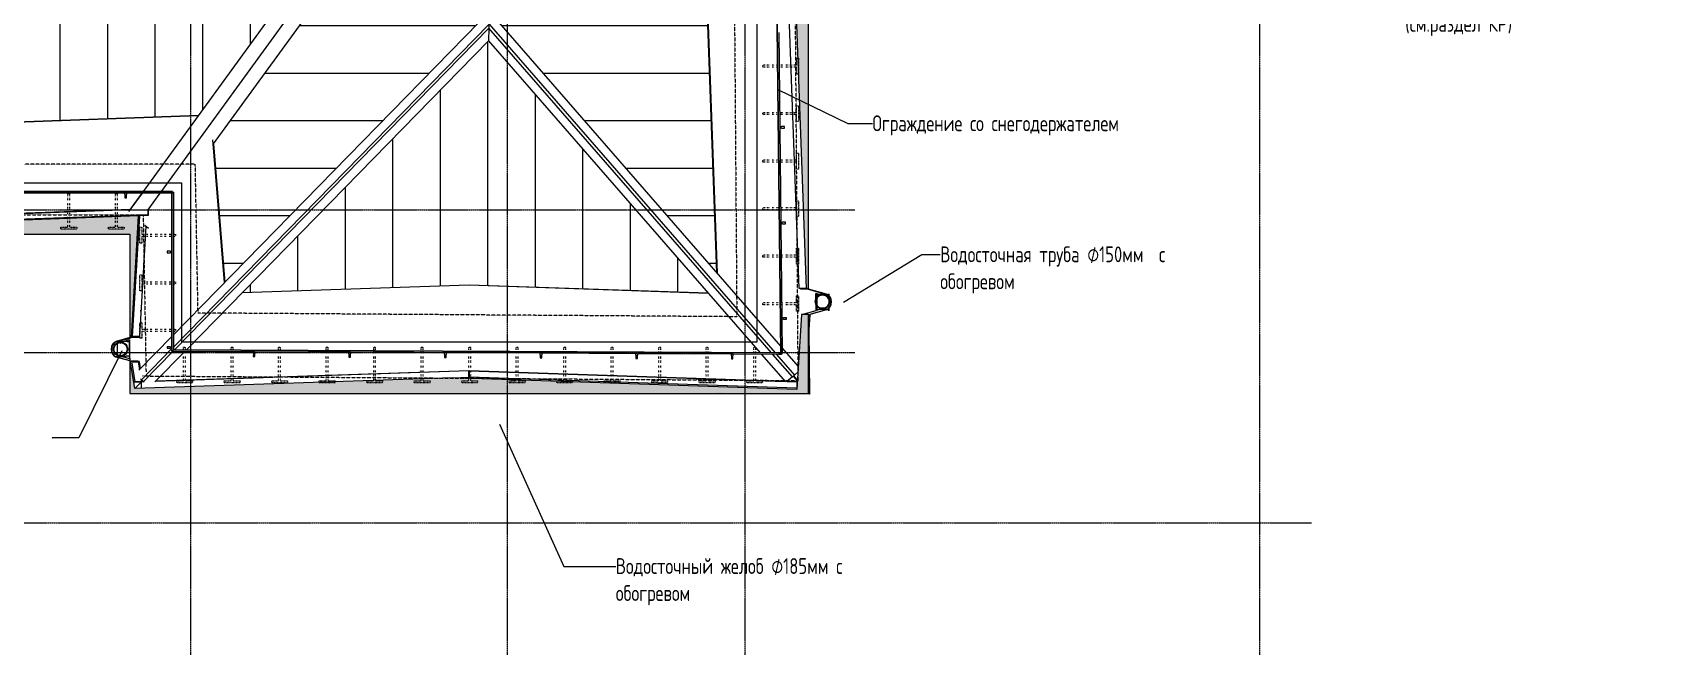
# Model space of a CAD drawing. Header units: millimetres. Extents: x -10178924 to 11692288, y -947381 to 58396.
# Drawn here: x 39849 to 60347, y -568242 to -560487 of the extents above; entities that cross this region are included whole.
import ezdxf

# ---------------------------------------------------------------- set-up
doc = ezdxf.new("R2010")
doc.units = ezdxf.units.MM
for name, pattern in [('ADSK_Линия сетки', [25, 20, -2.5, 0, -2.5]), ('ADSK_Скрыто', [6, 3, -3]), ('ADSK_Штриховая_ш3 п1_5', [4.5, 3, -1.5])]:
    doc.linetypes.add(name, pattern=pattern)
for name, color, linetype, lineweight in [('Аннотация', 7, 'Continuous', 18), ('Антураж', 7, 'Continuous', 18), ('Крыша', 7, 'Continuous', 9), ('Крыша штриховка', 7, 'Continuous', 9), ('Обобщенные модели', 7, 'Continuous', 18), ('Ограждение', 7, 'Continuous', 9), ('Оси', 253, 'Continuous', 9), ('Узлы', 7, 'Continuous', 18)]:
    doc.layers.add(name, color=color, linetype=linetype, lineweight=lineweight)
doc.layers.add('Линии', color=7, linetype='Continuous', lineweight=9, true_color=0x00a600)
doc.styles.add('GOST Common_3', font='GOST_Common.ttf', dxfattribs={"width": 0.8, "height": 350})

# ---------------------------------------------------------------- blocks, each defined once
blk = doc.blocks.new('Водосток - Тип 1 _карниз больше 490мм_-5298490-План кровли АР')
at = {"layer": 'Обобщенные модели'}
for p, q in [((40, 415), (125, 415)), ((125, 415), (198, 415)), ((223, 415), (231, 415)), ((125, 265), (19, 265)), ((75, 265), (75, 263)), ((75, 265), (75, 264)), ((231, 265), (125, 265)), ((175, 262), (175, 265)), ((175, 264), (175, 265)), ((175, 265), (175, 262)), ((175, 262), (175, 264))]:
    blk.add_line(p, q, dxfattribs=at)
at = {"layer": 'Обобщенные модели', "flags": 128}
blk.add_lwpolyline([(75, 263), (75, 264), (75, 265)], dxfattribs=at)
at = {"layer": 'Обобщенные модели'}
for points, knots in [([(231, 415), (229, 415), (227, 415), (225, 414), (225, 414)], [-1, -1, -1, -1, -0.94117647, -0.93710492, -0.93710492, -0.93710492, -0.93710492]), ([(19, 265), (21, 265), (25, 266), (29, 269), (31, 272), (32, 275), (32, 277), (32, 279), (32, 282), (32, 284), (32, 286), (32, 289), (32, 291), (31, 294), (31, 297), (31, 300), (30, 303), (30, 306), (29, 309), (29, 312), (29, 316), (28, 320), (28, 326), (27, 335), (27, 345), (28, 353), (28, 357), (28, 359)], [-1, -1, -1, -1, -0.9411765, -0.8823529, -0.8529412, -0.8235294, -0.8088235, -0.7941176, -0.7794118, -0.7647059, -0.75, -0.7352941, -0.7205882, -0.7058824, -0.6911765, -0.6764706, -0.6617647, -0.6470588, -0.6323529, -0.6176471, -0.6029412, -0.5882353, -0.5588235, -0.5294118, -0.4705882, -0.4411765, -0.4221107, -0.4221107, -0.4221107, -0.4221107]), ([(222, 319), (221, 318), (221, 316), (221, 312), (221, 309), (220, 306), (220, 303), (219, 300), (219, 297), (219, 294), (218, 291), (218, 289), (218, 286), (218, 284), (218, 282), (218, 279), (218, 277), (218, 275), (219, 272), (221, 269), (225, 266), (229, 265), (231, 265)], [-0.4101108, -0.4101108, -0.4101108, -0.4101108, -0.3970588, -0.3823529, -0.3676471, -0.3529412, -0.3382353, -0.3235294, -0.3088235, -0.2941176, -0.2794118, -0.2647059, -0.25, -0.2352941, -0.2205882, -0.2058824, -0.1911765, -0.1764706, -0.1470588, -0.1176471, -0.0588235, 0, 0, 0, 0])]:
    blk.add_open_spline(points, degree=3, knots=knots, dxfattribs=at)
blk = doc.blocks.new('Ограждение - 20 доп поручень 300-V17-План кровли АР')
at = {"layer": 'Ограждение'}
for p, q in [((-60, 10), (-40, 10)), ((0, 10), (-40, 10)), ((0, -10), (0, 10)), ((-60, 0), (-60, -10)), ((-40, -10), (-60, -10)), ((-40, -10), (0, -10))]:
    blk.add_line(p, q, dxfattribs=at)
blk = doc.blocks.new('Ограждение - 20 доп поручень 300-1864261-План кровли АР')
at = {"layer": 'Ограждение'}
for p, q in [((-60, 10), (-40, 10)), ((-60, 10), (-60, -10)), ((0, 10), (-40, 10)), ((0, -10), (0, 10)), ((-40, -10), (-60, -10)), ((-40, -10), (0, -10))]:
    blk.add_line(p, q, dxfattribs=at)
blk = doc.blocks.new('Ограждение - Ограждение-1863905-План кровли АР')
for name, p, rotation in [('Ограждение - 20 доп поручень 300-V17-План кровли АР', (49348, 2840), 0.6131442627560616), ('Ограждение - 20 доп поручень 300-1864261-План кровли АР', (41025, 1949), 269.9999999999994), ('Ограждение - 20 доп поручень 300-V17-План кровли АР', (49360, 1632), 0.6131442627560616), ('Ограждение - 20 доп поручень 300-1864261-План кровли АР', (41549, 1266), 180), ('Ограждение - 20 доп поручень 300-V17-План кровли АР', (49373, 425), 0.6131442627560616), ('Ограждение - 20 доп поручень 300-1864261-План кровли АР', (41549, 58), 180), ('Ограждение - 20 доп поручень 300-1864261-План кровли АР', (42648, -56), 269.7171970149964), ('Ограждение - 20 доп поручень 300-1864261-План кровли АР', (43855, -62), 269.7171970149964), ('Ограждение - 20 доп поручень 300-1864261-План кровли АР', (45063, -68), 269.7171970149964), ('Ограждение - 20 доп поручень 300-1864261-План кровли АР', (46270, -74), 269.7171970149964), ('Ограждение - 20 доп поручень 300-1864261-План кровли АР', (47478, -80), 269.7171970149964), ('Ограждение - 20 доп поручень 300-1864261-План кровли АР', (48685, -86), 269.7171970149964)]:
    blk.add_blockref(name, p, dxfattribs=dict(rotation=rotation))
blk = doc.blocks.new('Тип верхнего поручня - Верхний поручень_Внутренний_-1864227-План кровли АР')
at = {"layer": 'Ограждение'}
for p, q in [((49298, -9), (49208, 8365)), ((49275, 4037), (49288, 2839)), ((49288, 2829), (49300, 1632)), ((29053, 2029), (41415, 2029)), ((41415, 2009), (29053, 2009)), ((41415, 2029), (41619, 2029)), ((41415, 2029), (41415, 2009)), ((41619, 2009), (41415, 2009)), ((41609, 9), (41609, 2009)), ((41619, 2029), (41619, 2009)), ((41619, 2019), (41629, 2019)), ((41629, 2019), (41629, 29)), ((49301, 1622), (49313, 424)), ((49314, 414), (49318, -19)), ((41629, 29), (41609, 9)), ((42648, 4), (41609, 9)), ((41629, 29), (49274, -9)), ((43855, -2), (42658, 4)), ((46271, -14), (43865, -2)), ((47478, -20), (46281, -14)), ((48692, -26), (47488, -20)), ((49274, -29), (48696, -26)), ((49274, -9), (49308, -9)), ((49274, -9), (49274, -29)), ((49308, -29), (49274, -29)), ((49308, -9), (49308, -29)), ((49318, -19), (49308, -19))]:
    blk.add_line(p, q, dxfattribs=at)
blk = doc.blocks.new('Тип верхнего поручня - Верхний поручень_Внутренний_-V18-План кровли АР')
at = {"layer": 'Ограждение'}
for p, q in [((49208, 8365), (49298, -9)), ((49275, 4037), (49288, 2839)), ((49288, 2829), (49300, 1632)), ((41415, 2029), (29053, 2029)), ((41415, 2009), (29053, 2009)), ((41619, 2029), (41415, 2029)), ((41619, 2009), (41415, 2009)), ((41609, 19), (41609, 2009)), ((41619, 2009), (41619, 2029)), ((41619, 2019), (41629, 2019)), ((41629, 19), (41629, 2019)), ((49301, 1622), (49313, 424)), ((49314, 414), (49318, -19)), ((41609, 19), (41629, 19)), ((41619, 9), (41619, 19)), ((42648, 4), (41619, 9)), ((49274, -9), (41629, 29)), ((43855, -2), (42658, 4)), ((46271, -14), (43865, -2)), ((47478, -20), (46281, -14)), ((48692, -26), (47488, -20)), ((49274, -29), (48696, -26)), ((49308, -9), (49274, -9)), ((49308, -29), (49274, -29)), ((49308, -29), (49308, -9)), ((49318, -19), (49308, -19))]:
    blk.add_line(p, q, dxfattribs=at)
blk = doc.blocks.new('Водосток - Тип 1 _карниз больше 490мм_-5165756-План кровли АР')
at = {"layer": 'Обобщенные модели'}
for p, q in [((19, 335), (39, 335)), ((80, 335), (125, 335)), ((125, 335), (159, 335)), ((200, 335), (231, 335)), ((125, 185), (19, 185)), ((75, 185), (75, 173)), ((227, 185), (125, 185)), ((175, 172), (175, 185))]:
    blk.add_line(p, q, dxfattribs=at)
at = {"layer": 'Обобщенные модели', "flags": 128}
for points in [[(75, 173), (75, 178), (75, 184), (75, 185)], [(75, 184), (75, 181), (75, 178), (75, 175), (75, 173)], [(175, 172), (175, 174), (175, 177), (175, 180), (175, 183), (175, 185)], [(175, 185), (175, 181), (175, 175), (175, 172)]]:
    blk.add_lwpolyline(points, dxfattribs=at)
at = {"layer": 'Обобщенные модели'}
for points, knots in [([(31, 326), (31, 327), (31, 328), (29, 331), (25, 334), (21, 335), (19, 335)], [-0.1634163, -0.1634163, -0.1634163, -0.1634163, -0.1470588, -0.1176471, -0.0588235, 0, 0, 0, 0]), ([(19, 185), (21, 185), (25, 186), (29, 189), (31, 192), (32, 195), (32, 197), (32, 199), (32, 202), (32, 204), (32, 206), (32, 209), (32, 211), (31, 214), (31, 217), (31, 220), (30, 223), (30, 225), (30, 226)], [-1, -1, -1, -1, -0.9411765, -0.8823529, -0.8529412, -0.8235294, -0.8088235, -0.7941176, -0.7794118, -0.7647059, -0.75, -0.7352941, -0.7205882, -0.7058824, -0.6911765, -0.6764706, -0.6617647, -0.6470588, -0.6470588, -0.6470588, -0.6470588]), ([(231, 335), (229, 335), (225, 334), (221, 331), (219, 328), (218, 325), (218, 323), (218, 321), (218, 318), (218, 316), (218, 314), (218, 311), (218, 309), (219, 308), (219, 307)], [-1, -1, -1, -1, -0.9411765, -0.8823529, -0.8529412, -0.8235294, -0.8088235, -0.7941176, -0.7794118, -0.7647059, -0.75, -0.7352941, -0.7205882, -0.7139569, -0.7139569, -0.7139569, -0.7139569]), ([(218, 203), (218, 203), (218, 201), (218, 199), (218, 197), (218, 195), (219, 192), (221, 189), (223, 187), (225, 186)], [-0.2326151, -0.2326151, -0.2326151, -0.2326151, -0.2205882, -0.2058824, -0.1911765, -0.1764706, -0.1470588, -0.1176471, -0.0588235, -0.0588235, -0.0588235, -0.0588235])]:
    blk.add_open_spline(points, degree=3, knots=knots, dxfattribs=at)
blk = doc.blocks.new('Ограждение - Ограждение-2966135-План кровли АР')
at = {"layer": 'Ограждение'}
for p, q in [((41629, 219), (45489, 4167)), ((41629, 64), (45615, 4142)), ((45522, 4202), (45618, 4300)), ((45614, 4117), (45613, 4092)), ((45614, 4117), (45615, 4142)), ((45615, 4142), (45619, 4302)), ((45618, 4300), (45615, 4141)), ((45615, 4142), (45615, 4142)), ((45615, 4142), (49227, -8)), ((45619, 4302), (45619, 4301)), ((45619, 4302), (45714, 4192)), ((45739, 4164), (49297, 75)), ((45613, 4092), (41642, 29)), ((41793, 28), (45608, 3931)), ((45613, 4091), (45608, 3931)), ((45608, 3933), (49037, -7)), ((49181, -8), (45613, 4092)), ((41192, -228), (41608, 197)), ((41225, -349), (41609, 44)), ((41623, 9), (41250, -373)), ((41396, -377), (41773, 8)), ((49317, 52), (49521, -183)), ((49055, -28), (49359, -377)), ((49446, -313), (49199, -28)), ((49244, -28), (49472, -291)), ((41225, -349), (41212, -336)), ((41237, -361), (41225, -349)), ((41250, -373), (41237, -361)), ((41258, -380), (41250, -373)), ((49446, -313), (49373, -377)), ((49459, -302), (49446, -313)), ((49472, -291), (49459, -302)), ((49517, -251), (49472, -291))]:
    blk.add_line(p, q, dxfattribs=at)
blk = doc.blocks.new('Ограждение - Ограждение-2968790-План кровли АР')
at = {"layer": 'Ограждение'}
for p, q in [((45271, 7563), (45308, 7614)), ((45307, 7614), (45271, 7565)), ((45307, 7614), (45308, 7614)), ((45308, 7614), (45358, 7578)), ((45229, 7507), (41248, 2029)), ((41249, 2029), (45230, 7506)), ((45455, 7507), (41473, 2029)), ((45442, 7516), (45455, 7507)), ((45455, 7507), (45489, 7482)), ((45557, 7433), (45597, 7404)), ((45597, 7397), (45582, 7377)), ((45489, 7248), (42132, 2630)), ((41233, 2009), (41065, 1778)), ((41066, 1777), (41235, 2009)), ((41459, 2009), (41302, 1793)), ((41313, 1563), (41267, 1597))]:
    blk.add_line(p, q, dxfattribs=at)
blk = doc.blocks.new('Ограждение - Ограждение-4657813-План кровли АР')
at = {"layer": 'Ограждение', "true_color": 0x373f43}
h = blk.add_hatch(color=149, dxfattribs=at)
h.paths.add_polyline_path([(55961, 7910), (55956, 8488), (55892, 8471), (55892, 8033), (55951, 7976), (55924, 7947), (55951, 7920)])
h.paths.add_polyline_path([(55954, 8511), (55956, 8511), (55956, 8522), (55954, 8518)])
h.paths.add_polyline_path([(55955, 8713), (55954, 8734), (55952, 8734), (55953, 8716), (55955, 8713)])
h.paths.add_polyline_path([(55954, 8757), (55892, 16465), (55892, 8774), (55954, 8758)])
for points in [[(55956, 8511), (55956, 8511), (55956, 8522)], [(55957, 7910), (55961, 7910), (55924, 7947), (55892, 7914), (55892, 7910), (55951, 7910)], [(49661, -529), (49654, 281), (49651, 226), (49651, -520), (49653, -522)], [(49661, -529), (49651, -520), (49651, -522), (48550, -522), (49659, -529)], [(49661, -529), (49659, -529), (49661, -529)]]:
    blk.add_hatch(color=149, dxfattribs=at).paths.add_polyline_path(points)
at = {"layer": 'Ограждение'}
for p, q in [((55892, 16490), (55954, 8757)), ((55892, 16465), (55954, 8757)), ((55954, 8734), (55955, 8713)), ((55955, 8734), (55955, 8713)), ((55956, 8522), (55956, 8511)), ((55956, 8522), (55956, 8511)), ((55956, 8488), (55961, 7910)), ((55957, 8488), (55961, 7910)), ((55961, 7910), (55892, 7910)), ((55961, 7910), (55892, 7910)), ((55961, 7910), (55924, 7947)), ((49654, 281), (49661, -529)), ((49655, 284), (49661, -529)), ((49661, -529), (48519, -522)), ((49661, -529), (48550, -522)), ((49661, -529), (49651, -520))]:
    blk.add_line(p, q, dxfattribs=at)
blk = doc.blocks.new('Антураж 4 - Антураж 4-5053377-План кровли АР')
at = {"layer": 'Антураж'}
for p, q in [((35759, 2764), (41946, 2990)), ((41945, 2988), (35759, 2762)), ((35853, 1615), (41085, 1806)), ((35856, 1542), (41309, 1740)), ((41077, 1795), (35857, 1606)), ((41309, 1724), (41188, 1720)), ((41309, 1792), (41309, 1740)), ((41309, 1737), (41309, 1786)), ((41309, 1740), (41309, 1724)), ((41309, 1731), (41309, 1737)), ((41309, 1737), (41309, 1735)), ((41309, 1731), (41309, 1737)), ((41309, 1735), (41309, 1733)), ((41309, 1733), (41309, 1731)), ((41309, 1724), (41309, 1731)), ((45365, 845), (42496, 748)), ((42499, 751), (45365, 848)), ((45365, 848), (48382, 746)), ((45365, 848), (45365, 845)), ((48384, 743), (45365, 845)), ((41252, -375), (41226, -376)), ((41226, -456), (41226, -376)), ((41231, -368), (41237, -361)), ((41239, -362), (41231, -370)), ((41231, -370), (41231, -368)), ((41231, -370), (41247, -370)), ((45361, -236), (41403, -370)), ((41409, -364), (45365, -230)), ((45153, -323), (45361, -316)), ((45361, -236), (45361, -316)), ((45361, -244), (45361, -236)), ((45361, -243), (45361, -247)), ((45361, -318), (45361, -243)), ((45361, -247), (45361, -244)), ((45361, -316), (45361, -319)), ((45361, -322), (45361, -316)), ((45361, -316), (45361, -330)), ((45361, -323), (45361, -318)), ((45361, -319), (45361, -321)), ((45361, -321), (45361, -323)), ((45361, -330), (45361, -322)), ((45364, -330), (45365, -316)), ((45365, -316), (45364, -322)), ((45365, -317), (45364, -323)), ((45364, -321), (45365, -319)), ((45364, -323), (45364, -321)), ((45364, -322), (45364, -330)), ((45365, -230), (49349, -365)), ((45365, -236), (45365, -244)), ((45365, -236), (49354, -371)), ((45365, -316), (45365, -236)), ((45365, -243), (45365, -317)), ((45365, -247), (45365, -243)), ((45365, -244), (45365, -247)), ((49504, -456), (45365, -316)), ((45365, -319), (45365, -316)), ((49378, -372), (49504, -376)), ((49385, -366), (49509, -371)), ((49510, -363), (49458, -303)), ((49459, -302), (49510, -360)), ((49504, -376), (49504, -456)), ((49504, -456), (49504, -461))]:
    blk.add_line(p, q, dxfattribs=at)
blk = doc.blocks.new('Антураж 19 - Антураж 19-5695156-План кровли АР')
at = {"layer": 'Антураж'}
for p, q in [((42274, 879), (42126, 2682)), ((42133, 2629), (42277, 881)), ((41113, 196), (41203, 1720)), ((41281, 1586), (41200, 197)), ((41080, 183), (40906, 136)), ((40907, 131), (41080, 178)), ((40988, 131), (40907, 131)), ((41074, 154), (40988, 131)), ((41074, 155), (41076, -84)), ((41119, 194), (41098, 188)), ((41098, 183), (41120, 189)), ((41113, 196), (41099, 197)), ((41190, 196), (41113, 196)), ((41198, 194), (41119, 194)), ((41120, 189), (41119, 194)), ((41120, 189), (41199, 189)), ((41200, 197), (41188, 194)), ((41080, -111), (40906, -64)), ((40907, -59), (41080, -106)), ((40988, -59), (40907, -59)), ((41076, -83), (40988, -59)), ((41085, -108), (41120, -117)), ((41086, -115), (41100, -112)), ((41119, -122), (41086, -113)), ((41100, -112), (41179, -112)), ((41100, -112), (41143, -374)), ((41120, -117), (41119, -122)), ((41119, -122), (41198, -122)), ((41199, -117), (41120, -117)), ((41183, -122), (41199, -221)), ((41197, -122), (41209, -211)), ((41143, -374), (41129, -377)), ((41129, -377), (41137, -377)), ((41136, -377), (41142, -375)), ((41138, -377), (41136, -377)), ((41137, -377), (41143, -376)), ((41140, -376), (41138, -377)), ((41143, -376), (41140, -376)), ((41142, -375), (41217, -375)), ((41224, -374), (41143, -374)), ((41217, -375), (41213, -376)), ((41213, -376), (41216, -376)), ((41216, -376), (41224, -374)), ((41219, -343), (41224, -374)), ((41227, -350), (41229, -367)), ((41229, -367), (41236, -359)), ((41232, -367), (41229, -367)), ((41237, -361), (41232, -367))]:
    blk.add_line(p, q, dxfattribs=at)
for centre, major_axis, start_param, end_param in [((40928, 36), (0, 103), 0.260302, 2.881291), ((40928, 36), (0, 98.5), 0.261202, 2.88039), ((41010, 36), (0, 98.5), 0.261202, 0.708314), ((41010, 36), (0, 98.5), 2.442515, 2.88039)]:
    blk.add_ellipse(centre, major_axis=major_axis, ratio=0.840567, start_param=start_param, end_param=end_param, dxfattribs=at)
blk = doc.blocks.new('Антураж 20 - Антураж 20-5695603-План кровли АР')
at = {"layer": 'Антураж'}
for p, q in [((48491, 1002), (48185, 9459)), ((48185, 9459), (48188, 9459)), ((48264, 9455), (48188, 9459)), ((48188, 9459), (48494, 998)), ((49287, 8381), (49345, 8381)), ((49346, 8381), (49293, 8381)), ((49350, 8382), (49344, 8381)), ((49344, 8381), (49347, 8381)), ((49345, 8381), (49359, 8382)), ((49345, 8375), (49345, 8381)), ((49352, 8381), (49346, 8381)), ((49351, 8221), (49346, 8355)), ((49347, 8381), (49349, 8381)), ((49349, 8381), (49352, 8381)), ((49359, 8382), (49350, 8382)), ((49359, 8375), (49359, 8382)), ((49364, 8221), (49359, 8355)), ((49282, 7680), (49264, 8177)), ((49531, 803), (49283, 7660)), ((49547, 798), (49531, 803)), ((49619, 804), (49533, 804)), ((49544, 799), (49545, 803)), ((49633, 803), (49545, 803)), ((49547, 798), (49632, 798)), ((49633, 803), (49632, 798)), ((49632, 798), (49877, 729)), ((49878, 734), (49651, 797)), ((49745, 525), (49744, 742)), ((49789, 729), (49744, 741)), ((49877, 729), (49789, 729)), ((49567, 475), (49745, 525)), ((49651, 470), (49653, 470)), ((49653, 470), (49651, 444)), ((49651, 470), (49653, 470)), ((49666, 469), (49651, 226)), ((49652, 475), (49877, 538)), ((49653, 470), (49652, 475)), ((49878, 534), (49653, 470)), ((49653, 470), (49666, 469)), ((49758, 530), (49745, 526)), ((49789, 538), (49762, 531)), ((49877, 538), (49789, 538)), ((49507, -357), (49459, -302)), ((49461, -300), (49510, -357)), ((49507, -357), (49510, -357))]:
    blk.add_line(p, q, dxfattribs=at)
for centre, major_axis, start_param, end_param in [((49768, 634), (0, 98.5), 5.694584, 6.021983), ((49856, 634), (0, 98.5), 3.402795, 6.021983), ((49856, 634), (0, 103), 3.401894, 6.022884), ((49768, 634), (0, 98.5), 3.402795, 3.730193)]:
    blk.add_ellipse(centre, major_axis=major_axis, ratio=0.810042, start_param=start_param, end_param=end_param, dxfattribs=at)
blk = doc.blocks.new('Кровля')
at = {"layer": 'Крыша штриховка'}
h = blk.add_hatch(dxfattribs=at)
h.set_pattern_fill('FP_20', color=256, style=0, pattern_type=2)
h.set_pattern_definition([(180, (17203.05, 0), (-7e-14, -600), [])])
h.paths.add_polyline_path([(49510, -360), (49510, -357), (49507, -357)])
h.paths.add_polyline_path([(49544, 799), (49545, 803), (49533, 804), (49284, 7660), (49283, 7660), (49531, 803), (49544, 799)])
h.paths.add_polyline_path([(48491, 1002), (48185, 9459), (48188, 9459), (48217, 9457), (45739, 12628), (45739, 4164), (48331, 1185)])
h.paths.add_polyline_path([(45636, 4282), (45636, 7620), (45633, 7625), (45631, 7625), (45631, 4288)])
h.paths.add_polyline_path([(45631, 7659), (45633, 7659), (45636, 7663), (45636, 12760), (45631, 12766), (45631, 7726)])
h.paths.add_polyline_path([(49282, 7680), (49284, 7680), (49269, 8112), (49266, 8115), (49282, 7680)])
h.paths.add_polyline_path([(45611, 13010), (45613, 13011), (45611, 13017)])
h = blk.add_hatch(dxfattribs=at)
h.set_pattern_fill('FP_21', color=256, style=0, pattern_type=2)
h.set_pattern_definition([(90, (0, 161.5), (-600, 4e-14), [])])
h.paths.add_polyline_path([(13175, 1527), (13176, 1527), (13175, 1527)])
h.paths.add_polyline_path([(12897, 1552), (12887, 1608), (11119, 1669), (12888, 1606)])
h.paths.add_polyline_path([(13162, 1552), (13171, 1607), (13176, 1606), (19380, 1824), (19380, 2243), (19366, 2259), (19378, 1826), (13171, 1608), (13168, 1594)])
h.paths.add_polyline_path([(35578, 1552), (35569, 1608), (29060, 1844), (29060, 2009), (29053, 2009), (29053, 1733), (29060, 1733), (29060, 1835), (35564, 1599), (35564, 1606), (35569, 1606), (35572, 1592)])
h.paths.add_polyline_path([(35843, 1552), (35853, 1606), (35864, 1606), (41077, 1795), (41085, 1806), (35853, 1615), (35852, 1607)])
h.paths.add_polyline_path([(23571, 1633), (24009, 1633), (24009, 1694), (23355, 1695), (23346, 1698), (23331, 1710), (23325, 1717), (23320, 1726), (23318, 1733), (23217, 1733), (23217, 1633), (23562, 1633)])
h.paths.add_polyline_path([(24792, 1633), (25409, 1633), (25409, 1733), (25322, 1733), (25315, 1719), (25303, 1704), (25294, 1699), (25285, 1696), (25267, 1694), (25160, 1694), (24742, 1694), (24742, 1633), (24788, 1633)])
h.paths.add_polyline_path([(24947, 1694), (24947, 1694), (24985, 1694)])
h.paths.add_polyline_path([(29060, 2029), (29060, 2251), (29053, 2243), (29053, 2029)])
h.paths.add_polyline_path([(28778, 2243), (26448, 4301), (28515, 2243)])
h.paths.add_polyline_path([(19665, 2243), (19918, 2243), (21985, 4301), (19656, 2243)])
h.paths.add_polyline_path([(19361, 2468), (24217, 6757), (29060, 2479), (29060, 2997), (33459, 2838), (33459, 5991), (35759, 5991), (35759, 2764), (41946, 2990), (45229, 7507), (45217, 7516), (15841, 7516), (15841, 7203), (14441, 7203), (14441, 7516), (4204, 7516), (7265, 2959), (12614, 2771), (12614, 5991), (14914, 5991), (14914, 2822), (19347, 2978), (19359, 2540)])
h.paths.add_polyline_path([(45455, 7507), (45462, 7516), (45442, 7516)])
h.paths.add_polyline_path([(45548, 7680), (45576, 7680), (45587, 7689), (45597, 7703), (45597, 7719), (45563, 7692)])
h.paths.add_polyline_path([(45613, 7729), (45611, 7730), (45609, 7729), (45611, 7729)])
h = blk.add_hatch(dxfattribs=at)
h.set_pattern_fill('FP_22', color=256, style=0, pattern_type=2)
h.set_pattern_definition([(0, (11928.76, 0), (0, 600), [])])
h.paths.add_polyline_path([(41142, -458), (41224, -374), (41213, -375), (41140, -376), (41137, -377), (41129, -377), (41137, -427)])
h.paths.add_polyline_path([(41224, -374), (41231, -367), (41229, -367), (41226, -349), (41219, -343), (41223, -367)])
h.paths.add_polyline_path([(41199, -221), (41209, -211), (41197, -122), (41183, -122), (41197, -209)])
h.paths.add_polyline_path([(41086, -115), (41090, -114), (41086, -113)])
h.paths.add_polyline_path([(41098, 188), (41120, 194), (41190, 194), (41200, 197), (41281, 1586), (41273, 1593), (41190, 196), (41104, 197), (41099, 197), (41098, 189)])
h.paths.add_polyline_path([(42277, 881), (45489, 4167), (45489, 7247), (42133, 2629), (42269, 978)])
h.paths.add_polyline_path([(45587, 4268), (45597, 4278), (45597, 7395), (45587, 7381), (45587, 4300)])
h.paths.add_polyline_path([(45597, 7404), (45597, 7625), (45593, 7625), (45587, 7614), (45587, 7411)])
h.paths.add_polyline_path([(45489, 7482), (45489, 7516), (45462, 7516), (45455, 7507)])
h.paths.add_polyline_path([(45597, 7659), (45597, 7703), (45587, 7689), (45587, 7669), (45593, 7659)])
h = blk.add_hatch(dxfattribs=at)
h.set_pattern_fill('FP_17', color=256, style=0, pattern_type=2)
h.set_pattern_definition([(90, (0, -273.1), (-600, 4e-14), [])])
h.paths.add_polyline_path([(49504, -461), (49509, -371), (49385, -366), (49378, -372), (49504, -376), (49504, -456)])
h.paths.add_polyline_path([(41142, -459), (41226, -456), (41226, -376), (41252, -375), (41247, -370), (41231, -370), (41231, -368), (41142, -458)])
h.paths.add_polyline_path([(49354, -371), (49349, -365), (45365, -230), (41409, -364), (41403, -370), (45361, -236), (45361, -247), (45361, -330), (45364, -330), (45365, -316), (45365, -236), (49346, -371)])
h.paths.add_polyline_path([(48382, 746), (45608, 3931), (45608, 3931), (42499, 751), (45365, 848), (48331, 747)])
at = {"layer": 'Узлы', "true_color": 0xffffff}
h = blk.add_hatch(color=7, dxfattribs=at)
h.paths.add_polyline_path([(41826, -522), (49651, -522), (49651, 475), (49563, 474), (49503, -471), (45149, -323), (41142, -458), (41080, -77), (41080, -522), (41465, -522)])
h.paths.add_polyline_path([(-454, -389), (8078, -389), (8077, -26), (7973, -277), (3656, -147), (-675, -299), (-737, 259), (-737, -389)])
h.paths.add_polyline_path([(41080, 178), (41098, 183), (41188, 1720), (35857, 1527), (35850, 1488), (41080, 1488), (41080, 182)])
h.paths.add_polyline_path([(8078, 312), (8078, 1488), (12890, 1488), (12883, 1527), (8005, 1702), (8062, 316)])
h.paths.add_polyline_path([(-737, 503), (-469, 8049), (-6523, 7837), (-6530, 7799), (-737, 7799), (-737, 523)])
h.paths.add_polyline_path([(49651, 797), (49651, 7859), (55892, 7859), (55892, 8471), (55881, 8468), (55687, 8000), (49351, 8221), (49619, 804), (49633, 803), (49650, 798)])
h.paths.add_polyline_path([(16531, 1488), (35572, 1488), (35566, 1520), (29060, 1756), (29060, 1633), (19380, 1633), (19380, 1744), (13175, 1527), (13168, 1488), (15808, 1488)])
h.paths.add_polyline_path([(-7228, 7799), (-6808, 7799), (-6813, 7829), (-7123, 7899), (-6948, 14171), (-7182, 20169), (-7228, 20180), (-7228, 7899)])
h.paths.add_polyline_path([(55892, 8774), (55892, 16805), (55861, 16797), (55713, 12785), (55861, 8782), (55865, 8781)])
h.paths.add_polyline_path([(24355, 13320), (32597, 13639), (32606, 13678), (16108, 13678), (16118, 13638), (24355, 13320)])
h.paths.add_polyline_path([(10665, 13409), (15825, 13610), (15841, 13678), (11105, 13678), (11105, 21013), (10509, 21012), (10529, 20925), (10924, 20798), (10667, 13473)])
h.paths.add_polyline_path([(38182, 13414), (37898, 20847), (38471, 21009), (38481, 21051), (37707, 21051), (37707, 13678), (32878, 13678), (32888, 13638), (38175, 13414)])
h.paths.add_polyline_path([(55892, 17108), (55892, 32796), (55861, 32788), (55572, 24949), (55861, 17116), (55865, 17115)])
h.paths.add_polyline_path([(-7228, 20475), (-7183, 20486), (-6960, 26174), (-7183, 31854), (-7228, 31866), (-7228, 20479)])
h.paths.add_polyline_path([(45338, 20583), (45060, 27855), (45032, 27863), (45032, 21051), (38749, 21051), (38759, 21009), (45144, 20596)])
h.paths.add_polyline_path([(3393, 20705), (10229, 20956), (10242, 21013), (3737, 21013), (3737, 28193), (3694, 28182), (3395, 20761)])
h.paths.add_polyline_path([(45032, 28152), (45061, 28160), (45350, 35732), (45288, 37345), (45032, 37345), (45032, 28160)])
h.paths.add_polyline_path([(3737, 28469), (3737, 42947), (3702, 42939), (3419, 35708), (3702, 28478), (3737, 28470)])
h.paths.add_polyline_path([(-7228, 32161), (-7192, 32170), (-7003, 37564), (-7192, 42952), (-7228, 42961), (-7228, 32165)])
h.paths.add_polyline_path([(55892, 33099), (55892, 43247), (55860, 43239), (55675, 38160), (55861, 33107), (55865, 33106)])
h.paths.add_polyline_path([(45072, 38095), (45259, 38095), (45067, 43128), (45032, 43137), (45032, 38095), (45070, 38095)])
h.paths.add_polyline_path([(3737, 43224), (3737, 43717), (-7228, 43717), (-7228, 43256), (-7192, 43265), (-7068, 43609), (-1846, 43422), (3578, 43616), (3702, 43233), (3737, 43224)])
h.paths.add_polyline_path([(45032, 43426), (45104, 43445), (45207, 43781), (50463, 43599), (55714, 43781), (55836, 43551), (55892, 43536), (55892, 43899), (45032, 43899), (45032, 43440)])
at = {"layer": 'Аннотация', "lineweight": 9}
for p, q in [((49262, 3315), (50146, 2886)), ((50146, 2886), (50457, 2886)), ((50090, 632), (51079, 1231)), ((51079, 1231), (51313, 1231)), ((40979, 16), (40436, -1083)), ((45749, -908), (46560, -2706)), ((40099, -1083), (40100, -1083)), ((40436, -1083), (40099, -1083)), ((46560, -2706), (47216, -2706))]:
    blk.add_line(p, q, dxfattribs=at)
at = {"layer": 'Крыша'}
for p, q in [((41237, -361), (41142, -458)), ((49510, -360), (49459, -302))]:
    blk.add_line(p, q, dxfattribs=at)
at = {"layer": 'Линии', "color": 7, "linetype": 'ADSK_Штриховая_ш3 п1_5'}
for p, q in [((48682, 8609), (48744, 447)), ((49520, -359), (49456, 8059)), ((41905, 2373), (7071, 2373)), ((41940, 494), (41905, 2373)), ((7831, 1733), (41247, 1733)), ((41247, 1733), (41283, -251)), ((48744, 447), (41940, 494)), ((41240, -301), (49520, -359))]:
    blk.add_line(p, q, dxfattribs=at)
at = {"layer": 'Линии', "color": 5, "true_color": 0x0000ff}
for p, q in [((49001, 128), (49001, 8509)), ((7428, 2138), (41730, 2138)), ((41730, 2138), (41730, 128)), ((41730, 128), (49001, 128))]:
    blk.add_line(p, q, dxfattribs=at)
at = {"layer": 'Линии', "color": 7}
for p, q in [((49351, 8221), (49619, 804)), ((49651, 797), (49651, 7859)), ((41188, 1720), (35857, 1527)), ((41098, 183), (41188, 1720)), ((35850, 1488), (41080, 1488)), ((41080, 1488), (41080, 178)), ((49619, 804), (49629, 804)), ((49629, 804), (49651, 797)), ((49563, 475), (49503, -471)), ((49651, 475), (49563, 475)), ((49651, -522), (49651, 475)), ((41080, 178), (41098, 183)), ((41142, -459), (41080, -77)), ((41080, -77), (41080, -522)), ((45153, -323), (41142, -459)), ((49503, -471), (45153, -323)), ((41080, -522), (49651, -522))]:
    blk.add_line(p, q, dxfattribs=at)
at = {"layer": 'Линии', "color": 7, "linetype": 'ADSK_Скрыто'}
for p, q in [((49497, 3712), (49522, 3712)), ((49497, 3624), (49497, 3712)), ((49522, 3712), (49522, 3512)), ((49072, 3599), (49072, 3624)), ((49102, 3624), (49072, 3624)), ((49102, 3599), (49072, 3599)), ((49152, 3624), (49122, 3624)), ((49152, 3599), (49122, 3599)), ((49217, 3624), (49187, 3624)), ((49217, 3599), (49187, 3599)), ((49267, 3624), (49237, 3624)), ((49267, 3599), (49237, 3599)), ((49327, 3624), (49297, 3624)), ((49327, 3599), (49297, 3599)), ((49392, 3624), (49362, 3624)), ((49392, 3599), (49362, 3599)), ((49442, 3624), (49412, 3624)), ((49442, 3599), (49412, 3599)), ((49497, 3624), (49462, 3624)), ((49497, 3599), (49462, 3599)), ((49497, 3512), (49497, 3599)), ((49522, 3512), (49497, 3512)), ((49497, 3112), (49522, 3112)), ((49497, 3024), (49497, 3112)), ((49522, 3112), (49522, 2912)), ((49072, 2999), (49072, 3024)), ((49102, 3024), (49072, 3024)), ((49102, 2999), (49072, 2999)), ((49152, 3024), (49122, 3024)), ((49152, 2999), (49122, 2999)), ((49217, 3024), (49187, 3024)), ((49217, 2999), (49187, 2999)), ((49267, 3024), (49237, 3024)), ((49267, 2999), (49237, 2999)), ((49327, 3024), (49297, 3024)), ((49327, 2999), (49297, 2999)), ((49392, 3024), (49362, 3024)), ((49392, 2999), (49362, 2999)), ((49442, 3024), (49412, 3024)), ((49442, 2999), (49412, 2999)), ((49497, 3024), (49462, 3024)), ((49497, 2999), (49462, 2999)), ((49497, 2912), (49497, 2999)), ((49522, 2912), (49497, 2912)), ((49497, 2512), (49522, 2512)), ((49497, 2424), (49497, 2512)), ((49522, 2512), (49522, 2312)), ((49072, 2399), (49072, 2424)), ((49102, 2424), (49072, 2424)), ((49102, 2399), (49072, 2399)), ((49152, 2424), (49122, 2424)), ((49152, 2399), (49122, 2399)), ((49217, 2424), (49187, 2424)), ((49217, 2399), (49187, 2399)), ((49267, 2424), (49237, 2424)), ((49267, 2399), (49237, 2399)), ((49327, 2424), (49297, 2424)), ((49327, 2399), (49297, 2399)), ((49392, 2424), (49362, 2424)), ((49392, 2399), (49362, 2399)), ((49442, 2424), (49412, 2424)), ((49442, 2399), (49412, 2399)), ((49497, 2424), (49462, 2424)), ((49497, 2399), (49462, 2399)), ((49497, 2312), (49497, 2399)), ((49522, 2312), (49497, 2312)), ((40296, 1971), (40296, 2001)), ((40296, 2001), (40321, 2001)), ((40296, 1921), (40296, 1951)), ((40296, 1856), (40296, 1886)), ((40321, 1971), (40321, 2001)), ((40321, 1921), (40321, 1951)), ((40321, 1856), (40321, 1886)), ((40896, 1971), (40896, 2001)), ((40896, 2001), (40921, 2001)), ((40896, 1921), (40896, 1951)), ((40896, 1856), (40896, 1886)), ((40921, 1971), (40921, 2001)), ((40921, 1921), (40921, 1951)), ((40921, 1856), (40921, 1886)), ((49497, 1912), (49522, 1912)), ((49497, 1824), (49497, 1912)), ((49522, 1912), (49522, 1712)), ((40296, 1806), (40296, 1836)), ((40296, 1746), (40296, 1776)), ((40296, 1681), (40296, 1711)), ((40296, 1631), (40296, 1661)), ((40321, 1806), (40321, 1836)), ((40321, 1746), (40321, 1776)), ((40321, 1681), (40321, 1711)), ((40321, 1631), (40321, 1661)), ((40896, 1806), (40896, 1836)), ((40896, 1746), (40896, 1776)), ((40896, 1681), (40896, 1711)), ((40896, 1631), (40896, 1661)), ((40921, 1806), (40921, 1836)), ((40921, 1746), (40921, 1776)), ((40921, 1681), (40921, 1711)), ((40921, 1631), (40921, 1661)), ((49072, 1799), (49072, 1824)), ((49102, 1824), (49072, 1824)), ((49102, 1799), (49072, 1799)), ((49152, 1824), (49122, 1824)), ((49152, 1799), (49122, 1799)), ((49217, 1824), (49187, 1824)), ((49217, 1799), (49187, 1799)), ((49267, 1824), (49237, 1824)), ((49267, 1799), (49237, 1799)), ((49327, 1824), (49297, 1824)), ((49327, 1799), (49297, 1799)), ((49392, 1824), (49362, 1824)), ((49392, 1799), (49362, 1799)), ((49442, 1824), (49412, 1824)), ((49442, 1799), (49412, 1799)), ((49497, 1824), (49462, 1824)), ((49497, 1799), (49462, 1799)), ((49497, 1712), (49497, 1799)), ((49522, 1712), (49497, 1712)), ((40208, 1551), (40208, 1576)), ((40208, 1576), (40296, 1576)), ((40408, 1551), (40208, 1551)), ((40296, 1576), (40296, 1611)), ((40321, 1576), (40321, 1611)), ((40321, 1576), (40408, 1576)), ((40408, 1576), (40408, 1551)), ((40808, 1551), (40808, 1576)), ((40808, 1576), (40896, 1576)), ((41008, 1551), (40808, 1551)), ((40896, 1576), (40896, 1611)), ((40921, 1576), (40921, 1611)), ((40921, 1576), (41008, 1576)), ((41008, 1576), (41008, 1551)), ((41205, 1376), (41205, 1576)), ((41205, 1576), (41230, 1576)), ((41230, 1576), (41230, 1488)), ((41230, 1488), (41265, 1488)), ((41230, 1463), (41230, 1376)), ((41230, 1463), (41265, 1463)), ((41285, 1488), (41315, 1488)), ((41285, 1463), (41315, 1463)), ((41335, 1488), (41365, 1488)), ((41335, 1463), (41365, 1463)), ((41400, 1488), (41430, 1488)), ((41400, 1463), (41430, 1463)), ((41460, 1488), (41490, 1488)), ((41460, 1463), (41490, 1463)), ((41510, 1488), (41540, 1488)), ((41510, 1463), (41540, 1463)), ((41575, 1488), (41605, 1488)), ((41575, 1463), (41605, 1463)), ((41625, 1488), (41655, 1488)), ((41625, 1463), (41655, 1463)), ((41655, 1488), (41655, 1463)), ((41230, 1376), (41205, 1376)), ((49497, 1312), (49522, 1312)), ((49497, 1224), (49497, 1312)), ((49522, 1312), (49522, 1112)), ((49072, 1199), (49072, 1224)), ((49102, 1224), (49072, 1224)), ((49102, 1199), (49072, 1199)), ((49152, 1224), (49122, 1224)), ((49152, 1199), (49122, 1199)), ((49217, 1224), (49187, 1224)), ((49217, 1199), (49187, 1199)), ((49267, 1224), (49237, 1224)), ((49267, 1199), (49237, 1199)), ((49327, 1224), (49297, 1224)), ((49327, 1199), (49297, 1199)), ((49392, 1224), (49362, 1224)), ((49392, 1199), (49362, 1199)), ((49442, 1224), (49412, 1224)), ((49442, 1199), (49412, 1199)), ((49497, 1224), (49462, 1224)), ((49497, 1199), (49462, 1199)), ((49497, 1112), (49497, 1199)), ((49522, 1112), (49497, 1112)), ((41205, 776), (41205, 976)), ((41205, 976), (41230, 976)), ((41230, 976), (41230, 888)), ((41230, 888), (41265, 888)), ((41230, 863), (41230, 776)), ((41230, 863), (41265, 863)), ((41285, 888), (41315, 888)), ((41285, 863), (41315, 863)), ((41335, 888), (41365, 888)), ((41335, 863), (41365, 863)), ((41400, 888), (41430, 888)), ((41400, 863), (41430, 863)), ((41460, 888), (41490, 888)), ((41460, 863), (41490, 863)), ((41510, 888), (41540, 888)), ((41510, 863), (41540, 863)), ((41575, 888), (41605, 888)), ((41575, 863), (41605, 863)), ((41625, 888), (41655, 888)), ((41625, 863), (41655, 863)), ((41655, 888), (41655, 863)), ((41230, 776), (41205, 776)), ((49072, 599), (49072, 624)), ((49102, 624), (49072, 624)), ((49152, 624), (49122, 624)), ((49217, 624), (49187, 624)), ((49267, 624), (49237, 624)), ((49327, 624), (49297, 624)), ((49392, 624), (49362, 624)), ((49442, 624), (49412, 624)), ((49497, 624), (49462, 624)), ((49497, 712), (49522, 712)), ((49497, 624), (49497, 712)), ((49522, 712), (49522, 512)), ((49102, 599), (49072, 599)), ((49152, 599), (49122, 599)), ((49217, 599), (49187, 599)), ((49267, 599), (49237, 599)), ((49327, 599), (49297, 599)), ((49392, 599), (49362, 599)), ((49442, 599), (49412, 599)), ((49497, 599), (49462, 599)), ((49497, 512), (49497, 599)), ((49522, 512), (49497, 512)), ((41205, 176), (41205, 376)), ((41205, 376), (41230, 376)), ((41230, 376), (41230, 288)), ((41230, 288), (41265, 288)), ((41230, 263), (41230, 176)), ((41230, 263), (41265, 263)), ((41285, 288), (41315, 288)), ((41285, 263), (41315, 263)), ((41335, 288), (41365, 288)), ((41335, 263), (41365, 263)), ((41400, 288), (41430, 288)), ((41400, 263), (41430, 263)), ((41460, 288), (41490, 288)), ((41460, 263), (41490, 263)), ((41510, 288), (41540, 288)), ((41510, 263), (41540, 263)), ((41575, 288), (41605, 288)), ((41575, 263), (41605, 263)), ((41625, 288), (41655, 288)), ((41625, 263), (41655, 263)), ((41655, 288), (41655, 263)), ((41230, 176), (41205, 176)), ((41758, 31), (41758, 61)), ((41758, 61), (41783, 61)), ((41758, -19), (41758, 11)), ((41783, 31), (41783, 61)), ((41783, -19), (41783, 11)), ((42358, 31), (42358, 61)), ((42358, 61), (42383, 61)), ((42358, -19), (42358, 11)), ((42383, 31), (42383, 61)), ((42383, -19), (42383, 11)), ((42958, 31), (42958, 61)), ((42958, 61), (42983, 61)), ((42958, -19), (42958, 11)), ((42983, 31), (42983, 61)), ((42983, -19), (42983, 11)), ((43558, 31), (43558, 61)), ((43558, 61), (43583, 61)), ((43558, -19), (43558, 11)), ((43583, 31), (43583, 61)), ((43583, -19), (43583, 11)), ((44158, 31), (44158, 61)), ((44158, 61), (44183, 61)), ((44158, -19), (44158, 11)), ((44183, 31), (44183, 61)), ((44183, -19), (44183, 11)), ((44758, 31), (44758, 61)), ((44758, 61), (44783, 61)), ((44758, -19), (44758, 11)), ((44783, 31), (44783, 61)), ((44783, -19), (44783, 11)), ((45358, 31), (45358, 61)), ((45358, 61), (45383, 61)), ((45358, -19), (45358, 11)), ((45383, 31), (45383, 61)), ((45383, -19), (45383, 11)), ((45958, 31), (45958, 61)), ((45958, 61), (45983, 61)), ((45958, -19), (45958, 11)), ((45983, 31), (45983, 61)), ((45983, -19), (45983, 11)), ((46558, 31), (46558, 61)), ((46558, 61), (46583, 61)), ((46558, -19), (46558, 11)), ((46583, 31), (46583, 61)), ((46583, -19), (46583, 11)), ((47158, 31), (47158, 61)), ((47158, 61), (47183, 61)), ((47158, -19), (47158, 11)), ((47183, 31), (47183, 61)), ((47183, -19), (47183, 11)), ((47758, 31), (47758, 61)), ((47758, 61), (47783, 61)), ((47758, -19), (47758, 11)), ((47783, 31), (47783, 61)), ((47783, -19), (47783, 11)), ((48358, 31), (48358, 61)), ((48358, 61), (48383, 61)), ((48358, -19), (48358, 11)), ((48383, 31), (48383, 61)), ((48383, -19), (48383, 11)), ((48958, 31), (48958, 61)), ((48958, 61), (48983, 61)), ((48958, -19), (48958, 11)), ((48983, 31), (48983, 61)), ((48983, -19), (48983, 11)), ((41758, -84), (41758, -54)), ((41758, -134), (41758, -104)), ((41758, -194), (41758, -164)), ((41783, -84), (41783, -54)), ((41783, -134), (41783, -104)), ((41783, -194), (41783, -164)), ((42358, -84), (42358, -54)), ((42358, -134), (42358, -104)), ((42358, -194), (42358, -164)), ((42383, -84), (42383, -54)), ((42383, -134), (42383, -104)), ((42383, -194), (42383, -164)), ((42958, -84), (42958, -54)), ((42958, -134), (42958, -104)), ((42958, -194), (42958, -164)), ((42983, -84), (42983, -54)), ((42983, -134), (42983, -104)), ((42983, -194), (42983, -164)), ((43558, -84), (43558, -54)), ((43558, -134), (43558, -104)), ((43558, -194), (43558, -164)), ((43583, -84), (43583, -54)), ((43583, -134), (43583, -104)), ((43583, -194), (43583, -164)), ((44158, -84), (44158, -54)), ((44158, -134), (44158, -104)), ((44158, -194), (44158, -164)), ((44183, -84), (44183, -54)), ((44183, -134), (44183, -104)), ((44183, -194), (44183, -164)), ((44758, -84), (44758, -54)), ((44758, -134), (44758, -104)), ((44758, -194), (44758, -164)), ((44783, -84), (44783, -54)), ((44783, -134), (44783, -104)), ((44783, -194), (44783, -164)), ((45358, -84), (45358, -54)), ((45358, -134), (45358, -104)), ((45358, -194), (45358, -164)), ((45383, -84), (45383, -54)), ((45383, -134), (45383, -104)), ((45383, -194), (45383, -164)), ((45958, -84), (45958, -54)), ((45958, -134), (45958, -104)), ((45958, -194), (45958, -164)), ((45983, -84), (45983, -54)), ((45983, -134), (45983, -104)), ((45983, -194), (45983, -164)), ((46558, -84), (46558, -54)), ((46558, -134), (46558, -104)), ((46558, -194), (46558, -164)), ((46583, -84), (46583, -54)), ((46583, -134), (46583, -104)), ((46583, -194), (46583, -164)), ((47158, -84), (47158, -54)), ((47158, -134), (47158, -104)), ((47158, -194), (47158, -164)), ((47183, -84), (47183, -54)), ((47183, -134), (47183, -104)), ((47183, -194), (47183, -164)), ((47758, -84), (47758, -54)), ((47758, -134), (47758, -104)), ((47758, -194), (47758, -164)), ((47783, -84), (47783, -54)), ((47783, -134), (47783, -104)), ((47783, -194), (47783, -164)), ((48358, -84), (48358, -54)), ((48358, -134), (48358, -104)), ((48358, -194), (48358, -164)), ((48383, -84), (48383, -54)), ((48383, -134), (48383, -104)), ((48383, -194), (48383, -164)), ((48958, -84), (48958, -54)), ((48958, -134), (48958, -104)), ((48958, -194), (48958, -164)), ((48983, -84), (48983, -54)), ((48983, -134), (48983, -104)), ((48983, -194), (48983, -164)), ((41670, -389), (41670, -364)), ((41670, -364), (41758, -364)), ((41870, -389), (41670, -389)), ((41758, -259), (41758, -229)), ((41758, -309), (41758, -279)), ((41758, -364), (41758, -329)), ((41783, -259), (41783, -229)), ((41783, -309), (41783, -279)), ((41783, -364), (41783, -329)), ((41783, -364), (41870, -364)), ((41870, -364), (41870, -389)), ((42270, -389), (42270, -364)), ((42270, -364), (42358, -364)), ((42470, -389), (42270, -389)), ((42358, -259), (42358, -229)), ((42358, -309), (42358, -279)), ((42358, -364), (42358, -329)), ((42383, -259), (42383, -229)), ((42383, -309), (42383, -279)), ((42383, -364), (42383, -329)), ((42383, -364), (42470, -364)), ((42470, -364), (42470, -389)), ((42870, -389), (42870, -364)), ((42870, -364), (42958, -364)), ((43070, -389), (42870, -389)), ((42958, -259), (42958, -229)), ((42958, -309), (42958, -279)), ((42958, -364), (42958, -329)), ((42983, -259), (42983, -229)), ((42983, -309), (42983, -279)), ((42983, -364), (42983, -329)), ((42983, -364), (43070, -364)), ((43070, -364), (43070, -389)), ((43470, -389), (43470, -364)), ((43470, -364), (43558, -364)), ((43670, -389), (43470, -389)), ((43558, -259), (43558, -229)), ((43558, -309), (43558, -279)), ((43558, -364), (43558, -329)), ((43583, -259), (43583, -229)), ((43583, -309), (43583, -279)), ((43583, -364), (43583, -329)), ((43583, -364), (43670, -364)), ((43670, -364), (43670, -389)), ((44070, -389), (44070, -364)), ((44070, -364), (44158, -364)), ((44270, -389), (44070, -389)), ((44158, -259), (44158, -229)), ((44158, -309), (44158, -279)), ((44158, -364), (44158, -329)), ((44183, -259), (44183, -229)), ((44183, -309), (44183, -279)), ((44183, -364), (44183, -329)), ((44183, -364), (44270, -364)), ((44270, -364), (44270, -389)), ((44670, -389), (44670, -364)), ((44670, -364), (44758, -364)), ((44870, -389), (44670, -389)), ((44758, -259), (44758, -229)), ((44758, -309), (44758, -279)), ((44758, -364), (44758, -329)), ((44783, -259), (44783, -229)), ((44783, -309), (44783, -279)), ((44783, -364), (44783, -329)), ((44783, -364), (44870, -364)), ((44870, -364), (44870, -389)), ((45270, -389), (45270, -364)), ((45270, -364), (45358, -364)), ((45470, -389), (45270, -389)), ((45358, -259), (45358, -229)), ((45358, -309), (45358, -279)), ((45358, -364), (45358, -329)), ((45383, -259), (45383, -229)), ((45383, -309), (45383, -279)), ((45383, -364), (45383, -329)), ((45383, -364), (45470, -364)), ((45470, -364), (45470, -389)), ((45870, -389), (45870, -364)), ((45870, -364), (45958, -364)), ((46070, -389), (45870, -389)), ((45958, -259), (45958, -229)), ((45958, -309), (45958, -279)), ((45958, -364), (45958, -329)), ((45983, -259), (45983, -229)), ((45983, -309), (45983, -279)), ((45983, -364), (45983, -329)), ((45983, -364), (46070, -364)), ((46070, -364), (46070, -389)), ((46470, -389), (46470, -364)), ((46470, -364), (46558, -364)), ((46670, -389), (46470, -389)), ((46558, -259), (46558, -229)), ((46558, -309), (46558, -279)), ((46558, -364), (46558, -329)), ((46583, -259), (46583, -229)), ((46583, -309), (46583, -279)), ((46583, -364), (46583, -329)), ((46583, -364), (46670, -364)), ((46670, -364), (46670, -389)), ((47070, -389), (47070, -364)), ((47070, -364), (47158, -364)), ((47270, -389), (47070, -389)), ((47158, -259), (47158, -229)), ((47158, -309), (47158, -279)), ((47158, -364), (47158, -329)), ((47183, -259), (47183, -229)), ((47183, -309), (47183, -279)), ((47183, -364), (47183, -329)), ((47183, -364), (47270, -364)), ((47270, -364), (47270, -389)), ((47670, -389), (47670, -364)), ((47670, -364), (47758, -364)), ((47870, -389), (47670, -389)), ((47758, -259), (47758, -229)), ((47758, -309), (47758, -279)), ((47758, -364), (47758, -329)), ((47783, -259), (47783, -229)), ((47783, -309), (47783, -279)), ((47783, -364), (47783, -329)), ((47783, -364), (47870, -364)), ((47870, -364), (47870, -389)), ((48270, -389), (48270, -364)), ((48270, -364), (48358, -364)), ((48470, -389), (48270, -389)), ((48358, -259), (48358, -229)), ((48358, -309), (48358, -279)), ((48358, -364), (48358, -329)), ((48383, -259), (48383, -229)), ((48383, -309), (48383, -279)), ((48383, -364), (48383, -329)), ((48383, -364), (48470, -364)), ((48470, -364), (48470, -389)), ((48870, -389), (48870, -364)), ((48870, -364), (48958, -364)), ((49070, -389), (48870, -389)), ((48958, -259), (48958, -229)), ((48958, -309), (48958, -279)), ((48958, -364), (48958, -329)), ((48983, -259), (48983, -229)), ((48983, -309), (48983, -279)), ((48983, -364), (48983, -329)), ((48983, -364), (49070, -364)), ((49070, -364), (49070, -389))]:
    blk.add_line(p, q, dxfattribs=at)
at = {"layer": 'Линии', "color": 7, "lineweight": 30}
for centre in [(49827, 638), (40961, 38)]:
    blk.add_circle(centre, 88, dxfattribs=at)
at = {"layer": 'Оси', "linetype": 'ADSK_Линия сетки'}
for p, q in [((45850, -5631), (45850, 44223)), ((48850, -5631), (48850, 44223)), ((55350, -5631), (55350, 44223)), ((41850, -5631), (41850, 22550)), ((-13798, 1795), (50233, 1795)), ((-13798, -5), (50233, -5)), ((-13798, -2155), (56005, -2155))]:
    blk.add_line(p, q, dxfattribs=at)
at = {"layer": 'Антураж'}
for name in ['Антураж 4 - Антураж 4-5053377-План кровли АР', 'Антураж 20 - Антураж 20-5695603-План кровли АР', 'Антураж 19 - Антураж 19-5695156-План кровли АР']:
    blk.add_blockref(name, (0, 0), dxfattribs=at)
at = {"layer": 'Обобщенные модели'}
for name, p, rotation in [('Водосток - Тип 1 _карниз больше 490мм_-5165756-План кровли АР', (49571, 751), 270.4348437794068), ('Водосток - Тип 1 _карниз больше 490мм_-5298490-План кровли АР', (41338, -80), 90.43334442127687)]:
    blk.add_blockref(name, p, dxfattribs=dict(at, rotation=rotation))
at = {"layer": 'Ограждение'}
for name in ['Тип верхнего поручня - Верхний поручень_Внутренний_-1864227-План кровли АР', 'Тип верхнего поручня - Верхний поручень_Внутренний_-V18-План кровли АР', 'Ограждение - Ограждение-1863905-План кровли АР', 'Ограждение - Ограждение-4657813-План кровли АР', 'Ограждение - Ограждение-2968790-План кровли АР', 'Ограждение - Ограждение-2966135-План кровли АР']:
    blk.add_blockref(name, (0, 0), dxfattribs=at)
at = {"layer": 'Аннотация', "lineweight": 9, "char_height": 200, "attachment_point": 1, "line_spacing_factor": 1.022766, "style": 'GOST Common_3'}
for s, insert, width in [('\\pxt1.8,3.6,5.4,7.2,9,10.8,12.6,14.4,16.2,18,19.8,21.6,23.4,25.2,27,28.8,30.6,32.4,34.2,36,37.8,39.6,41.4,43.2,45,46.8,48.6,50.4,52.2,54,55.8,57.6;{Площадка под вентоборудование\\P(см.раздел КР)}', (57185, 4586), 3185.1), ('\\pxt1.8,3.6,5.4,7.2,9,10.8,12.6,14.4,16.2,18,19.8,21.6,23.4,25.2,27,28.8,30.6,32.4,34.2,36,37.8,39.6,41.4,43.2,45,46.8,48.6,50.4,52.2,54,55.8,57.6;{Ограждение со снегодержателем}', (50457, 2990), 3185.1), ('\\pxt1.8,3.6,5.4,7.2,9,10.8,12.6,14.4,16.2,18,19.8,21.6,23.4,25.2,27,28.8,30.6,32.4,34.2,36,37.8,39.6,41.4,43.2,45,46.8,48.6,50.4,52.2,54,55.8,57.6;{Водосточная труба ⌀150мм  с обогревом}', (51313, 1335), 3185.1), ('\\pxt1.8,3.6,5.4,7.2,9,10.8,12.6,14.4,16.2,18,19.8,21.6,23.4,25.2,27,28.8,30.6,32.4,34.2,36,37.8,39.6,41.4,43.2,45,46.8,48.6,50.4,52.2,54,55.8,57.6;{Водосточный желоб ⌀185мм с обогревом}', (47216, -2602), 3226.5)]:
    blk.add_mtext(s, dxfattribs=dict(at, insert=insert, width=width))

msp = doc.modelspace()

# ---------------------------------------------------------------- block references
msp.add_blockref('Кровля', (0, -564523.7))

doc.saveas('drawing.dxf')
